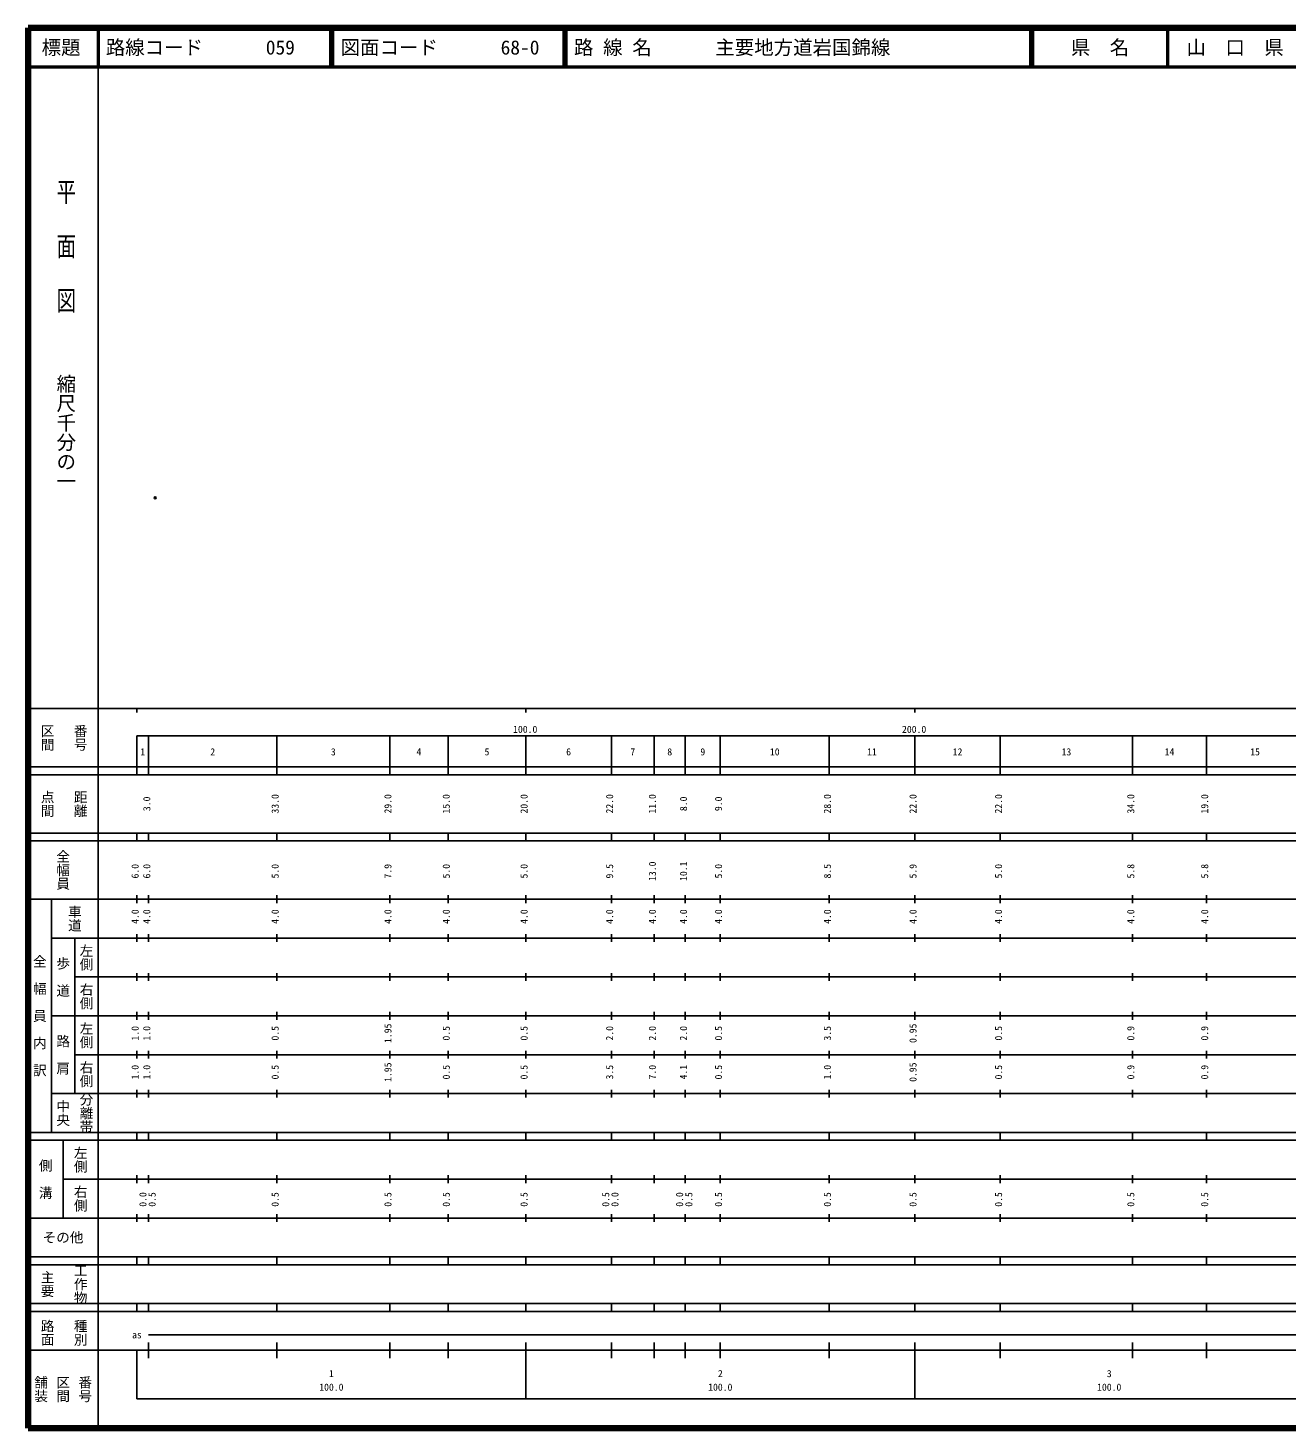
# Model space of a CAD drawing. Units: millimetres on the paper. Extents: x 40 to 680, y 20 to 380.
# Drawn here: x 40 to 363.7, y 20 to 380 of the extents above; entities that cross this region are included whole.
import ezdxf
from ezdxf.enums import TextEntityAlignment as Align

# ---------------------------------------------------------------- set-up
doc = ezdxf.new("R2010")
doc.units = ezdxf.units.MM
doc.header["$PDMODE"] = 32
doc.header["$PDSIZE"] = 0.5
doc.layers.add('M-OTRS', color=6, linetype='Continuous')
doc.layers.add('M-TTL-TXT', color=7, linetype='Continuous')
for name, color, linetype, lineweight in [('M-TTL', 2, 'Continuous', 140), ('M-TTL-BAND', 7, 'Continuous', 25), ('M-TTL-LINE', 7, 'Continuous', 50)]:
    doc.layers.add(name, color=color, linetype=linetype, lineweight=lineweight)
doc.styles.add('@ＭＳ ゴシック', font='')
doc.styles.add('ＭＳ ゴシック', font='')
doc.styles.get('@ＭＳ ゴシック').set_extended_font_data('@MS Gothic')
doc.styles.get('ＭＳ ゴシック').set_extended_font_data('MS Gothic')

msp = doc.modelspace()

# ---------------------------------------------------------------- linework, layer by layer
at = {"layer": 'M-OTRS'}
msp.add_point((72.724, 259.22), dxfattribs=at)
at = {"layer": 'M-TTL'}
for p, q in [((40, 380), (40, 20)), ((680, 380), (40, 380)), ((40, 20), (680, 20))]:
    msp.add_line(p, q, dxfattribs=at)
at = {"layer": 'M-TTL-BAND'}
for p, q in [((58, 370), (58, 20)), ((40, 205), (579, 205)), ((68, 205), (68, 204)), ((168, 205), (168, 204)), ((268, 205), (268, 204)), ((68, 198), (579, 198)), ((68, 198), (68, 188)), ((71, 188), (71, 198)), ((104, 188), (104, 198)), ((133, 188), (133, 198)), ((148, 188), (148, 198)), ((168, 188), (168, 198)), ((190, 188), (190, 198)), ((201, 188), (201, 198)), ((209, 188), (209, 198)), ((218, 188), (218, 198)), ((246, 188), (246, 198)), ((268, 188), (268, 198)), ((290, 188), (290, 198)), ((324, 188), (324, 198)), ((343, 188), (343, 198)), ((40, 190), (579, 190)), ((40, 188), (579, 188)), ((40, 173), (579, 173)), ((68, 171), (68, 173)), ((71, 171), (71, 173)), ((104, 171), (104, 173)), ((133, 171), (133, 173)), ((148, 171), (148, 173)), ((168, 171), (168, 173)), ((190, 171), (190, 173)), ((201, 171), (201, 173)), ((209, 171), (209, 173)), ((218, 171), (218, 173)), ((246, 171), (246, 173)), ((268, 171), (268, 173)), ((290, 171), (290, 173)), ((324, 171), (324, 173)), ((343, 171), (343, 173)), ((40, 171), (579, 171)), ((40, 156), (579, 156)), ((46, 96), (46, 156)), ((68, 155), (68, 157)), ((71, 155), (71, 157)), ((104, 155), (104, 157)), ((133, 155), (133, 157)), ((148, 155), (148, 157)), ((168, 155), (168, 157)), ((190, 155), (190, 157)), ((201, 155), (201, 157)), ((209, 155), (209, 157)), ((218, 155), (218, 157)), ((246, 155), (246, 157)), ((268, 155), (268, 157)), ((290, 155), (290, 157)), ((324, 155), (324, 157)), ((343, 155), (343, 157)), ((46, 146), (579, 146)), ((52, 146), (52, 106)), ((68, 145), (68, 147)), ((71, 145), (71, 147)), ((104, 145), (104, 147)), ((133, 145), (133, 147)), ((148, 145), (148, 147)), ((168, 145), (168, 147)), ((190, 145), (190, 147)), ((201, 145), (201, 147)), ((209, 145), (209, 147)), ((218, 145), (218, 147)), ((246, 145), (246, 147)), ((268, 145), (268, 147)), ((290, 145), (290, 147)), ((324, 145), (324, 147)), ((343, 145), (343, 147)), ((68, 135), (68, 137)), ((71, 135), (71, 137)), ((104, 135), (104, 137)), ((133, 135), (133, 137)), ((148, 135), (148, 137)), ((168, 135), (168, 137)), ((190, 135), (190, 137)), ((201, 135), (201, 137)), ((209, 135), (209, 137)), ((218, 135), (218, 137)), ((246, 135), (246, 137)), ((268, 135), (268, 137)), ((290, 135), (290, 137)), ((324, 135), (324, 137)), ((343, 135), (343, 137)), ((52, 136), (579, 136)), ((46, 126), (579, 126)), ((68, 125), (68, 127)), ((71, 125), (71, 127)), ((104, 125), (104, 127)), ((133, 125), (133, 127)), ((148, 125), (148, 127)), ((168, 125), (168, 127)), ((190, 125), (190, 127)), ((201, 125), (201, 127)), ((209, 125), (209, 127)), ((218, 125), (218, 127)), ((246, 125), (246, 127)), ((268, 125), (268, 127)), ((290, 125), (290, 127)), ((324, 125), (324, 127)), ((343, 125), (343, 127)), ((52, 116), (579, 116)), ((68, 115), (68, 117)), ((71, 115), (71, 117)), ((104, 115), (104, 117)), ((133, 115), (133, 117)), ((148, 115), (148, 117)), ((168, 115), (168, 117)), ((190, 115), (190, 117)), ((201, 115), (201, 117)), ((209, 115), (209, 117)), ((218, 115), (218, 117)), ((246, 115), (246, 117)), ((268, 115), (268, 117)), ((290, 115), (290, 117)), ((324, 115), (324, 117)), ((343, 115), (343, 117)), ((46, 106), (579, 106)), ((68, 105), (68, 107)), ((71, 105), (71, 107)), ((104, 105), (104, 107)), ((133, 105), (133, 107)), ((148, 105), (148, 107)), ((168, 105), (168, 107)), ((190, 105), (190, 107)), ((201, 105), (201, 107)), ((209, 105), (209, 107)), ((218, 105), (218, 107)), ((246, 105), (246, 107)), ((268, 105), (268, 107)), ((290, 105), (290, 107)), ((324, 105), (324, 107)), ((343, 105), (343, 107)), ((40, 96), (579, 96)), ((40, 94), (579, 94)), ((49, 94), (49, 74)), ((68, 94), (68, 96)), ((71, 94), (71, 96)), ((104, 94), (104, 96)), ((133, 94), (133, 96)), ((148, 94), (148, 96)), ((168, 94), (168, 96)), ((190, 94), (190, 96)), ((201, 94), (201, 96)), ((209, 94), (209, 96)), ((218, 94), (218, 96)), ((246, 94), (246, 96)), ((268, 94), (268, 96)), ((290, 94), (290, 96)), ((324, 94), (324, 96)), ((343, 94), (343, 96)), ((49, 84), (579, 84)), ((68, 83), (68, 85)), ((71, 83), (71, 85)), ((104, 83), (104, 85)), ((133, 83), (133, 85)), ((148, 83), (148, 85)), ((168, 83), (168, 85)), ((190, 83), (190, 85)), ((201, 83), (201, 85)), ((209, 83), (209, 85)), ((218, 83), (218, 85)), ((246, 83), (246, 85)), ((268, 83), (268, 85)), ((290, 83), (290, 85)), ((324, 83), (324, 85)), ((343, 83), (343, 85)), ((40, 74), (579, 74)), ((68, 73), (68, 75)), ((71, 73), (71, 75)), ((104, 73), (104, 75)), ((133, 73), (133, 75)), ((148, 73), (148, 75)), ((168, 73), (168, 75)), ((190, 73), (190, 75)), ((201, 73), (201, 75)), ((209, 73), (209, 75)), ((218, 73), (218, 75)), ((246, 73), (246, 75)), ((268, 73), (268, 75)), ((290, 73), (290, 75)), ((324, 73), (324, 75)), ((343, 73), (343, 75)), ((40, 64), (579, 64)), ((40, 62), (579, 62)), ((68, 62), (68, 64)), ((71, 62), (71, 64)), ((104, 62), (104, 64)), ((133, 62), (133, 64)), ((148, 62), (148, 64)), ((168, 62), (168, 64)), ((190, 62), (190, 64)), ((201, 62), (201, 64)), ((209, 62), (209, 64)), ((218, 62), (218, 64)), ((246, 62), (246, 64)), ((268, 62), (268, 64)), ((290, 62), (290, 64)), ((324, 62), (324, 64)), ((343, 62), (343, 64)), ((40, 52), (579, 52)), ((68, 50), (68, 52)), ((71, 50), (71, 52)), ((104, 50), (104, 52)), ((133, 50), (133, 52)), ((148, 50), (148, 52)), ((168, 50), (168, 52)), ((190, 50), (190, 52)), ((201, 50), (201, 52)), ((209, 50), (209, 52)), ((218, 50), (218, 52)), ((246, 50), (246, 52)), ((268, 50), (268, 52)), ((290, 50), (290, 52)), ((324, 50), (324, 52)), ((343, 50), (343, 52)), ((40, 50), (579, 50)), ((71, 44), (565, 44)), ((40, 40), (579, 40)), ((68, 40), (68, 27.5)), ((71, 38), (71, 42)), ((104, 38), (104, 42)), ((133, 38), (133, 42)), ((148, 38), (148, 42)), ((168, 27.5), (168, 42)), ((190, 38), (190, 42)), ((201, 38), (201, 42)), ((209, 38), (209, 42)), ((218, 38), (218, 42)), ((246, 38), (246, 42)), ((268, 27.5), (268, 42)), ((290, 38), (290, 42)), ((324, 38), (324, 42)), ((343, 38), (343, 42)), ((68, 27.5), (579, 27.5))]:
    msp.add_line(p, q, dxfattribs=at)
at = {"layer": 'M-TTL-LINE'}
for p, q in [((58, 380), (58, 370)), ((117.75, 380), (117.75, 370)), ((118.25, 380), (118.25, 370)), ((177.75, 380), (177.75, 370)), ((178.25, 380), (178.25, 370)), ((297.75, 380), (297.75, 370)), ((298.25, 380), (298.25, 370)), ((333, 380), (333, 370)), ((40, 370), (680, 370))]:
    msp.add_line(p, q, dxfattribs=at)

# ---------------------------------------------------------------- texts
at = {"layer": 'M-TTL-BAND', "style": '@ＭＳ ゴシック', "width": 1.4}
msp.add_text('平  面  図', height=3.666, rotation=270, dxfattribs=at).set_placement((49.777, 306.475), align=Align.MIDDLE_RIGHT)
at = {"layer": 'M-TTL-BAND', "style": '@ＭＳ ゴシック'}
msp.add_text('縮尺千分の一', height=3.666, rotation=270, dxfattribs=at).set_placement((49.777, 261.03), align=Align.MIDDLE_RIGHT)
for s, p in [('区間', (45, 197.5)), ('番号', (53.5, 197.5)), ('点間', (45, 180.5)), ('距離', (53.5, 180.5)), ('全幅員', (49, 163.5)), ('車道', (52, 151)), ('左側', (55, 141)), ('全\u3000幅\u3000員\u3000内\u3000訳', (43, 126)), ('歩\u3000道', (49, 136)), ('右側', (55, 131)), ('左側', (55, 121)), ('路\u3000肩', (49, 116)), ('右側', (55, 111)), ('分離帯', (55, 101)), ('中央', (49, 101)), ('左側', (53.5, 89)), ('側\u3000溝', (44.5, 84)), ('右側', (53.5, 79)), ('工作物', (53.5, 57)), ('主要', (45, 57)), ('路面', (45, 44.5)), ('種別', (53.5, 44.5)), ('舗装', (43.333, 30)), ('区間', (49, 30)), ('番号', (54.667, 30))]:
    msp.add_text(s, height=2.566, rotation=270, dxfattribs=at).set_placement(p, align=Align.MIDDLE_CENTER)
at = {"layer": 'M-TTL-BAND', "style": 'ＭＳ ゴシック'}
for s, p in [('100.0', (167.844, 198.195)), ('200.0', (267.844, 198.195)), ('1', (69.5, 192.405)), ('2', (87.5, 192.405)), ('3', (118.5, 192.405)), ('4', (140.5, 192.405)), ('5', (158, 192.405)), ('6', (179, 192.405)), ('7', (195.5, 192.405)), ('8', (205, 192.405)), ('9', (213.5, 192.405)), ('10', (232, 192.405)), ('11', (257, 192.405)), ('12', (279, 192.405)), ('13', (307, 192.405)), ('14', (333.5, 192.405)), ('15', (355.5, 192.405)), ('as', (68, 42.5)), ('1', (118, 32.523)), ('2', (218, 32.523)), ('3', (318, 32.523)), ('100.0', (118, 29.033)), ('100.0', (218, 29.033)), ('100.0', (318, 29.033))]:
    msp.add_text(s, height=1.833, dxfattribs=at).set_placement(p, align=Align.BOTTOM_CENTER)
for s, p in [('3.0', (72, 180.5)), ('33.0', (105, 180.5)), ('29.0', (134, 180.5)), ('15.0', (149, 180.5)), ('20.0', (169, 180.5)), ('22.0', (191, 180.5)), ('11.0', (202, 180.5)), ('8.0', (210, 180.5)), ('9.0', (219, 180.5)), ('28.0', (247, 180.5)), ('22.0', (269, 180.5)), ('22.0', (291, 180.5)), ('34.0', (325, 180.5)), ('19.0', (344, 180.5)), ('6.0', (69, 163.174)), ('6.0', (72, 163.174)), ('5.0', (105, 163.174)), ('7.9', (134, 163.174)), ('5.0', (149, 163.174)), ('5.0', (169, 163.174)), ('9.5', (191, 163.174)), ('13.0', (202, 163.174)), ('10.1', (210, 163.174)), ('5.0', (219, 163.174)), ('8.5', (247, 163.174)), ('5.9', (269, 163.174)), ('5.0', (291, 163.174)), ('5.8', (325, 163.174)), ('5.8', (344, 163.174)), ('4.0', (69, 151.5)), ('4.0', (72, 151.5)), ('4.0', (105, 151.5)), ('4.0', (134, 151.5)), ('4.0', (149, 151.5)), ('4.0', (169, 151.5)), ('4.0', (191, 151.5)), ('4.0', (202, 151.5)), ('4.0', (210, 151.5)), ('4.0', (219, 151.5)), ('4.0', (247, 151.5)), ('4.0', (269, 151.5)), ('4.0', (291, 151.5)), ('4.0', (325, 151.5)), ('4.0', (344, 151.5)), ('1.0', (69, 121.5)), ('1.0', (72, 121.5)), ('0.5', (105, 121.5)), ('1.95', (134, 121.5)), ('0.5', (149, 121.5)), ('0.5', (169, 121.5)), ('2.0', (191, 121.5)), ('2.0', (202, 121.5)), ('2.0', (210, 121.5)), ('0.5', (219, 121.5)), ('3.5', (247, 121.5)), ('0.95', (269, 121.5)), ('0.5', (291, 121.5)), ('0.9', (325, 121.5)), ('0.9', (344, 121.5)), ('1.0', (69, 111.5)), ('1.0', (72, 111.5)), ('0.5', (105, 111.5)), ('1.95', (134, 111.5)), ('0.5', (149, 111.5)), ('0.5', (169, 111.5)), ('3.5', (191, 111.5)), ('7.0', (202, 111.5)), ('4.1', (210, 111.5)), ('0.5', (219, 111.5)), ('1.0', (247, 111.5)), ('0.95', (269, 111.5)), ('0.5', (291, 111.5)), ('0.9', (325, 111.5)), ('0.9', (344, 111.5)), ('0.0', (71, 78.764)), ('0.5', (73.37, 78.764)), ('0.5', (105, 78.764)), ('0.5', (134, 78.764)), ('0.5', (149, 78.764)), ('0.5', (169, 78.764)), ('0.5', (190, 78.764)), ('0.0', (192.37, 78.764)), ('0.0', (209, 78.764)), ('0.5', (211.37, 78.764)), ('0.5', (219, 78.764)), ('0.5', (247, 78.764)), ('0.5', (269, 78.764)), ('0.5', (291, 78.764)), ('0.5', (325, 78.764)), ('0.5', (344, 78.764))]:
    msp.add_text(s, height=1.833, rotation=90, dxfattribs=at).set_placement(p, align=Align.BOTTOM_CENTER)
msp.add_text('その他', height=2.566, dxfattribs=at).set_placement((49, 69), align=Align.MIDDLE_CENTER)
at = {"layer": 'M-TTL-TXT', "style": 'ＭＳ ゴシック'}
for s, p in [('標題', (48.5, 375)), ('県\u3000名', (315.625, 375)), ('山\u3000口\u3000県', (350.375, 375))]:
    msp.add_text(s, height=3.666, dxfattribs=at).set_placement(p, align=Align.MIDDLE_CENTER)
for s, p in [('路線コード', (60, 375)), ('059', (101.142, 375)), ('図面コード', (120.38, 375)), ('68-0', (161.521, 375)), ('路 線 名', (180.38, 375)), ('主要地方道岩国錦線', (216.734, 375))]:
    msp.add_text(s, height=3.666, dxfattribs=at).set_placement(p, align=Align.MIDDLE_LEFT)

doc.saveas('drawing.dxf')
